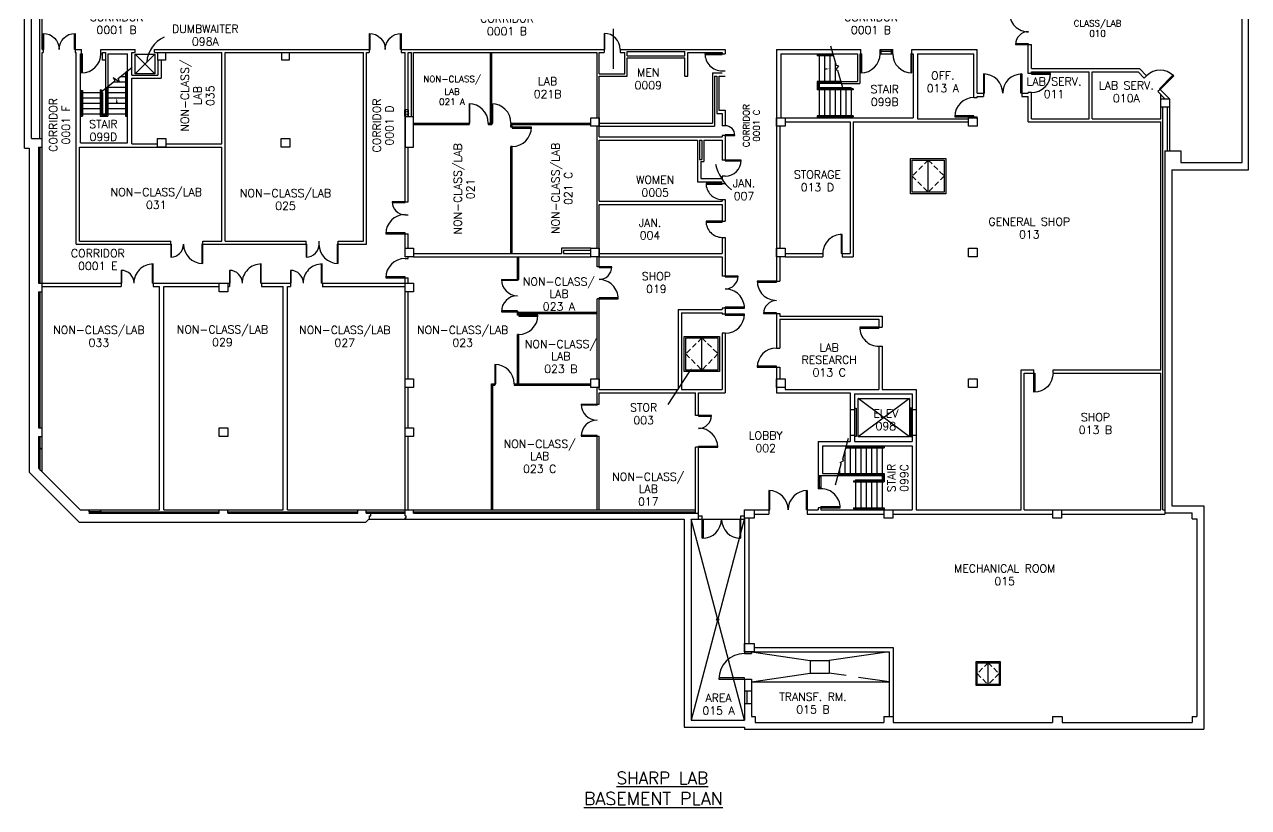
# Model space of a CAD drawing. Extents: x 485 to 2778, y -49 to 2619.
# Drawn here: x 485 to 2778, y -49 to 1418 of the extents above; entities that cross this region are included whole.
import ezdxf
from ezdxf.enums import TextEntityAlignment as Align

# ---------------------------------------------------------------- set-up
doc = ezdxf.new("R2010")
doc.units = 0
doc.header["$LTSCALE"] = 40
doc.header["$MEASUREMENT"] = 0
doc.linetypes.add('HIDDEN', pattern=[0.375, 0.25, -0.125])
doc.layers.get('0').update_dxf_attribs({"linetype": 'CONTINUOUS'})
for name, color, linetype in [('A-AREA-IDEN', 7, 'CONTINUOUS'), ('A-DOOR', 7, 'CONTINUOUS'), ('A-FLOR-ELTR', 4, 'CONTINUOUS'), ('A-FLOR-IDEN', 7, 'CONTINUOUS'), ('A-FLOR-STRS', 7, 'CONTINUOUS'), ('A-STRS-RAIL', 7, 'CONTINUOUS'), ('A-WALL', 7, 'CONTINUOUS'), ('S-COLS', 3, 'CONTINUOUS')]:
    doc.layers.add(name, color=color, linetype=linetype)
doc.styles.add('SIMPLEX', font='simplex', dxfattribs={"height": 23})

# ---------------------------------------------------------------- blocks, each defined once
blk = doc.blocks.new('AD05A', base_point=(203.035, 424.492))
for p, q in [((203.035, 424.492), (203.084, 424.492)), ((203.035, 424.492), (203.035, 423.492)), ((203.084, 423.493), (203.084, 424.492))]:
    blk.add_line(p, q)
blk.add_arc((203.035, 424.492), 1, 270, 0)
blk = doc.blocks.new('AD081', base_point=(976.415, 314.205))
for p, q in [((976.353, 314.849), (976.314, 314.205)), ((976.353, 314.849), (976.477, 313.561)), ((975.415, 314.205), (976.314, 314.205)), ((976.477, 313.561), (976.516, 314.205)), ((976.516, 314.205), (977.415, 314.205))]:
    blk.add_line(p, q)
blk = doc.blocks.new('Q')
at = {"layer": 'A-STRS-RAIL', "style": 'SIMPLEX'}
for tag, p in [('ROOM', (2, 4)), ('NUMBER', (2, -15.1))]:
    blk.add_attdef(tag, text='', height=12, dxfattribs=at).set_placement(p, align=Align.CENTER)
blk = doc.blocks.new('AD03A', base_point=(6.133, 5.024))
for p, q in [((6.133, 6.024), (6.133, 5.024)), ((6.182, 5.024), (6.182, 6.022)), ((6.133, 5.024), (6.182, 5.024))]:
    blk.add_line(p, q)
blk.add_arc((6.133, 5.024), 1, 0, 90)
blk = doc.blocks.new('AD04A', base_point=(489.664, 570.31))
for p, q in [((488.664, 571.31), (488.664, 570.31)), ((488.713, 570.31), (488.713, 571.309)), ((490.616, 570.31), (490.616, 571.309)), ((490.664, 571.31), (490.664, 570.31)), ((488.664, 570.31), (488.713, 570.31)), ((490.664, 570.31), (490.616, 570.31))]:
    blk.add_line(p, q)
for centre, start, end in [((488.664, 570.31), 0, 90), ((490.664, 570.31), 90, 180)]:
    blk.add_arc(centre, 1, start, end)
blk = doc.blocks.new('FEC', base_point=(90.3, 185))
at = {"layer": 'A-WALL'}
for p, q in [((91, 191), (84, 191)), ((84, 191), (84, 179)), ((90.3, 179), (90.3, 191)), ((91, 179), (91, 191)), ((84, 179), (91, 179))]:
    blk.add_line(p, q, dxfattribs=at)
blk.add_circle((87, 185), 3, dxfattribs=at)

msp = doc.modelspace()

# ---------------------------------------------------------------- linework, layer by layer
msp.add_arc((771.3, 1342), 57.7, 115.6218, 174.7064)
at = {"layer": 'A-AREA-IDEN'}
for p, q in [((1588, 1409.6), (1588, 1334.8)), ((1730.4, 766.7), (1690.4, 705.7))]:
    msp.add_line(p, q, dxfattribs=at)
msp.add_arc((1874.3, 1181.2), 98.1, 194.8889, 228.5358, dxfattribs=at)
msp.add_solid([(1729.2, 767.5), (1731.7, 765.9), (1735.3, 774.3)], dxfattribs=at)
at = {"layer": 'A-DOOR', "color": 7}
for p, q in [((2088.1, 1371), (2111.7, 1371)), ((2088.1, 1363), (2111.7, 1363))]:
    msp.add_line(p, q, dxfattribs=at)
at = {"layer": 'A-DOOR'}
for p, q in [((2088.1, 1363), (2088.1, 1371)), ((2090.1, 1363), (2090.1, 1371)), ((2109.7, 1367), (2090.1, 1367)), ((2109.7, 1363), (2109.7, 1371)), ((2111.7, 1363), (2111.7, 1371)), ((2145.3, 1100.7), (2145.3, 1166.6)), ((2145.3, 1166.6), (2211.3, 1166.6)), ((2148.2, 1103.6), (2148.2, 1163.7)), ((2148.2, 1163.7), (2208.3, 1163.7)), ((2178.3, 1103.6), (2178.3, 1163.7)), ((2208.3, 1163.7), (2208.3, 1103.6)), ((2211.3, 1166.6), (2211.3, 1100.7)), ((2208.3, 1103.6), (2148.2, 1103.6)), ((2211.3, 1100.7), (2145.3, 1100.7)), ((1721.2, 767.4), (1721.2, 833.4)), ((1721.2, 833.4), (1787.2, 833.4)), ((1724.1, 770.3), (1724.1, 830.5)), ((1724.1, 830.5), (1784.3, 830.5)), ((1754.2, 770.3), (1754.2, 830.5)), ((1784.3, 830.5), (1784.3, 770.3)), ((1787.2, 833.4), (1787.2, 767.4)), ((1787.2, 767.4), (1721.2, 767.4)), ((1784.3, 770.3), (1724.1, 770.3)), ((2041, 646), (2041, 699)), ((2041, 699), (2043, 699)), ((2043, 699), (2043, 646)), ((2144.8, 699), (2144.8, 646)), ((2146.8, 699), (2144.8, 699)), ((2146.8, 646), (2146.8, 699)), ((2043, 646), (2041, 646)), ((2144.8, 646), (2146.8, 646)), ((1971.9, 572.5), (1971.9, 548)), ((1971.9, 570.5), (1977.3, 570.5)), ((1974.6, 550), (1974.6, 570.5)), ((1977.3, 572.5), (1977.3, 548)), ((1977.3, 550), (1971.9, 550)), ((1977.3, 548), (1971.9, 548)), ((2268, 179), (2268, 224)), ((2268, 224), (2313, 224)), ((2270, 181), (2270, 222)), ((2270, 222), (2311, 222)), ((2290.5, 181), (2290.5, 222)), ((2311, 222), (2311, 181)), ((2313, 224), (2313, 179)), ((2313, 179), (2268, 179)), ((2311, 181), (2270, 181))]:
    msp.add_line(p, q, dxfattribs=at)
at = {"layer": 'A-DOOR', "linetype": 'HIDDEN'}
for p, q in [((2178.3, 1163.7), (2148.2, 1133.7)), ((2178.3, 1163.7), (2208.3, 1133.7)), ((2148.2, 1133.7), (2178.3, 1103.6)), ((2208.3, 1133.7), (2178.3, 1103.6)), ((1754.2, 830.5), (1724.1, 800.4)), ((1754.2, 830.5), (1784.3, 800.4)), ((1724.1, 800.4), (1754.2, 770.3)), ((1784.3, 800.4), (1754.2, 770.3)), ((2290.5, 222), (2270, 201.5)), ((2290.5, 222), (2311, 201.5)), ((2270, 201.5), (2290.5, 181)), ((2311, 201.5), (2290.5, 181))]:
    msp.add_line(p, q, dxfattribs=at)
at = {"layer": 'A-FLOR-ELTR'}
for p, q in [((692, 1362), (729, 1362)), ((692, 1362), (729, 1325)), ((692, 1325), (729, 1362)), ((692, 1325), (692, 1362)), ((729, 1362), (729, 1325)), ((729, 1325), (692, 1325)), ((2047, 645), (2047, 717)), ((2143, 645), (2047, 717)), ((2143, 717), (2047, 645)), ((2047, 717), (2143, 717)), ((2143, 717), (2143, 645)), ((2143, 645), (2047, 645))]:
    msp.add_line(p, q, dxfattribs=at)
at = {"layer": 'A-FLOR-STRS'}
for p, q in [((1973.9, 1363), (1973.9, 1243)), ((1983.9, 1363), (1983.9, 1307)), ((1993.9, 1363), (1993.9, 1307)), ((2003.9, 1347.9), (2003.9, 1307)), ((652.2, 1310), (677.9, 1310)), ((663.8, 1320), (677.9, 1320)), ((589.9, 1290), (630.9, 1290)), ((630.9, 1290), (630.9, 1250)), ((636.9, 1296.9), (636.9, 1250)), ((636.9, 1290), (677.9, 1290)), ((640.5, 1300), (677.9, 1300)), ((2015.7, 1307), (1973.9, 1307)), ((1983.9, 1299), (1983.9, 1243)), ((1993.9, 1299), (1993.9, 1243)), ((2003.9, 1299), (2003.9, 1243)), ((2013.9, 1299), (2013.9, 1243)), ((2023.9, 1299), (2023.9, 1243)), ((2033.9, 1299), (2033.9, 1243)), ((589.9, 1280), (630.9, 1280)), ((589.9, 1270), (630.9, 1270)), ((636.9, 1280), (677.9, 1280)), ((636.9, 1270), (677.9, 1270)), ((589.9, 1260), (630.9, 1260)), ((589.9, 1250), (677.9, 1250)), ((636.9, 1260), (677.9, 1260)), ((2031.9, 628.5), (2031.9, 572.5)), ((2041.9, 628.5), (2041.9, 572.5)), ((2051.9, 628.5), (2051.9, 572.5)), ((2061.9, 628.5), (2061.9, 572.5)), ((2071.9, 628.5), (2071.9, 572.5)), ((2081.9, 628.5), (2081.9, 572.5)), ((2091.9, 628.5), (2091.9, 508.5)), ((2093.9, 628.5), (2093.9, 626.6)), ((2095.9, 628.5), (2095.9, 624.6)), ((2021.9, 617.2), (2021.9, 572.5)), ((2009, 576.5), (2095.9, 576.5)), ((2009, 574.5), (2093.9, 574.5)), ((2011.9, 582.4), (2011.9, 572.5)), ((2093.9, 574.5), (2093.9, 562.5)), ((2095.9, 576.5), (2095.9, 560.5)), ((2009, 572.5), (2091.9, 572.5)), ((2038.3, 562.5), (2038.3, 560.5)), ((2041.9, 564.5), (2041.9, 508.5)), ((2051.9, 564.5), (2051.9, 508.5)), ((2061.9, 564.5), (2061.9, 508.5)), ((2071.9, 564.5), (2071.9, 508.5)), ((2081.9, 564.5), (2081.9, 508.5)), ((2038.3, 512.3), (2095.9, 512.3)), ((2038.3, 512.3), (2038.3, 510.3)), ((2038.3, 510.3), (2093.9, 510.3)), ((2093.9, 510.3), (2093.9, 508.5)), ((2095.9, 512.3), (2095.9, 508.5))]:
    msp.add_line(p, q, dxfattribs=at)
at = {"layer": 'A-FLOR-STRS', "color": 7}
for p, q in [((2033.9, 1299), (1973.9, 1299)), ((2024, 624.6), (2095.9, 624.6)), ((2024.6, 626.6), (2093.9, 626.6)), ((2038.3, 562.5), (2093.9, 562.5)), ((2038.3, 560.5), (2095.9, 560.5)), ((2041.9, 564.5), (2091.9, 564.5))]:
    msp.add_line(p, q, dxfattribs=at)
at = {"layer": 'A-FLOR-STRS'}
for points in [[(1984.8, 1335.9), (1984.8, 1332.9), (1993.8, 1334.4)], [(656.3, 1271.5), (659.3, 1271.5), (657.8, 1280.5)]]:
    msp.add_solid(points, dxfattribs=at)
at = {"layer": 'A-STRS-RAIL'}
for p, q in [((1969.9, 1363), (1969.9, 1359.1)), ((2000.7, 1359.1), (1969.9, 1359.1)), ((1971.9, 1363), (1971.9, 1361.1)), ((2000.1, 1361.1), (1971.9, 1361.1)), ((676, 1330.4), (676, 1248)), ((674, 1328.7), (674, 1246)), ((2014.5, 1311), (1969.9, 1311)), ((1969.9, 1311), (1969.9, 1295)), ((2015.1, 1309), (1971.9, 1309)), ((1971.9, 1309), (1971.9, 1297)), ((2013.9, 1313.1), (2013.9, 1307)), ((589.9, 1294), (593.7, 1294)), ((589.9, 1292), (591.7, 1292)), ((591.7, 1292), (591.7, 1248)), ((593.7, 1294), (593.7, 1246)), ((626.9, 1295), (626.9, 1246)), ((626.9, 1295), (628.9, 1295)), ((628.9, 1295), (628.9, 1248)), ((638.9, 1298.6), (638.9, 1248)), ((640.9, 1300.3), (640.9, 1246)), ((2037.5, 1295), (1969.9, 1295)), ((2037.5, 1297), (1971.9, 1297)), ((2037.5, 1297), (2037.5, 1295)), ((589.9, 1248), (591.7, 1248)), ((589.9, 1246), (593.7, 1246)), ((626.9, 1246), (640.9, 1246)), ((628.9, 1248), (638.9, 1248)), ((674, 1246), (677.9, 1246)), ((676, 1248), (677.9, 1248)), ((2037.5, 1246.8), (1969.9, 1246.8)), ((1969.9, 1246.8), (1969.9, 1243)), ((2037.5, 1244.8), (1971.9, 1244.8)), ((1971.9, 1244.8), (1971.9, 1243)), ((2037.5, 1246.8), (2037.5, 1244.8))]:
    msp.add_line(p, q, dxfattribs=at)
at = {"layer": 'A-WALL'}
for p, q in [((2778.4, 1145.2), (2778.4, 1570.7)), ((2766.4, 1159.2), (2766.4, 1556.7)), ((484.9, 1186), (484.9, 1530)), ((497.9, 1204), (497.9, 1512)), ((513.9, 1204), (513.9, 1512)), ((517.9, 1371), (517.9, 1466.5)), ((2365.6, 1326.1), (2365.6, 1380.1)), ((2365.6, 1380.1), (2371.6, 1380.1)), ((2371.6, 1335), (2371.6, 1380.1)), ((517.9, 1371), (519.9, 1371)), ((517.9, 1371), (519.9, 1371)), ((517.9, 579.9), (517.9, 1365)), ((517.9, 1365), (519.9, 1365)), ((517.9, 1365), (519.9, 1365)), ((519.9, 1371), (519.9, 1365)), ((579.9, 1371), (592, 1371)), ((579.9, 1371), (579.9, 1365)), ((579.9, 1365), (581.9, 1365)), ((581.9, 1006), (581.9, 1365)), ((589.9, 1196), (589.9, 1363)), ((589.9, 1363), (592, 1363)), ((592, 1363), (592, 1371)), ((628, 1371), (692.4, 1371)), ((628, 1363), (628, 1371)), ((628, 1363), (630.9, 1363)), ((640.9, 1363), (677.9, 1363)), ((640.9, 1363), (640.9, 1300.3)), ((677.9, 1196), (677.9, 1363)), ((685.9, 1365), (692.4, 1365)), ((685.9, 1323), (685.9, 1365)), ((692.4, 1365), (692.4, 1371)), ((728.4, 1371), (1130.9, 1371)), ((728.4, 1365), (728.4, 1371)), ((728.4, 1365), (854.9, 1365)), ((854.9, 1194), (854.9, 1365)), ((860.9, 1365), (1119.9, 1365)), ((860.9, 1012), (860.9, 1365)), ((1119.9, 1012), (1119.9, 1365)), ((1125.9, 1006), (1125.9, 1365)), ((1125.9, 1365), (1130.9, 1365)), ((1128.9, 1371), (1130.9, 1371)), ((1128.9, 1371), (1130.9, 1371)), ((1128.9, 1365), (1130.9, 1365)), ((1128.9, 1365), (1130.9, 1365)), ((1130.9, 1371), (1130.9, 1365)), ((1190.9, 1371), (1571, 1371)), ((1190.9, 1371), (1190.9, 1365)), ((1190.9, 1365), (1197.9, 1365)), ((1197.9, 1085.3), (1197.9, 1365)), ((1203.9, 1244.5), (1203.9, 1365)), ((1203.9, 1365), (1209.9, 1365)), ((1209.9, 1244.5), (1209.9, 1365)), ((1213.9, 1365), (1557.9, 1365)), ((1213.9, 1244.5), (1213.9, 1365)), ((1357.9, 1233.1), (1357.9, 1365)), ((1360.4, 1233.1), (1360.4, 1365)), ((1557.9, 1243), (1557.9, 1365)), ((1561.9, 1365), (1571, 1365)), ((1561.9, 1325), (1561.9, 1365)), ((1571, 1371), (1571, 1365)), ((1601, 1371), (1797.9, 1371)), ((1601, 1371), (1601, 1365)), ((1601, 1365), (1609.9, 1365)), ((1609.9, 1325), (1609.9, 1365)), ((1613.9, 1367), (1721.9, 1367)), ((1613.9, 1359), (1613.9, 1367)), ((1613.9, 1359), (1721.9, 1359)), ((1613.9, 1355), (1721.9, 1355)), ((1613.9, 1321), (1613.9, 1355)), ((1721.9, 1359), (1721.9, 1367)), ((1721.9, 1321), (1721.9, 1355)), ((1727.9, 1365), (1791.9, 1365)), ((1727.9, 1321), (1727.9, 1365)), ((1791.9, 1365), (1791.9, 1363)), ((1791.9, 1363), (1797.9, 1363)), ((1797.9, 1371), (1797.9, 1363)), ((1893.9, 1371), (2052.1, 1371)), ((1893.9, 1371), (1893.9, 936.8)), ((1901.9, 1363), (2045.9, 1363)), ((1901.9, 1363), (1901.9, 1243)), ((2045.9, 1363), (2045.9, 1311)), ((2049.9, 1363), (2049.9, 1307)), ((2049.9, 1363), (2052.1, 1363)), ((2052.1, 1363), (2052.1, 1371)), ((2147.7, 1371), (2269.9, 1371)), ((2147.7, 1363), (2147.7, 1371)), ((2147.7, 1363), (2149.9, 1363)), ((2149.9, 1363), (2149.9, 1243)), ((2157.9, 1363), (2263.9, 1363)), ((2157.9, 1363), (2157.9, 1241)), ((2263.9, 1280.9), (2263.9, 1363)), ((2269.9, 1289), (2269.9, 1371)), ((636.9, 1351), (636.9, 1296.5)), ((734.9, 1351), (734.9, 1323)), ((740.9, 1351), (740.9, 1317)), ((1791.9, 1331), (1797.9, 1331)), ((2371.6, 1335), (2573.9, 1335)), ((2587.3, 1321.6), (2573.9, 1335)), ((685.9, 1323), (734.9, 1323)), ((685.9, 1194), (685.9, 1317)), ((685.9, 1317), (740.9, 1317)), ((1561.9, 1325), (1609.9, 1325)), ((1561.9, 1207), (1561.9, 1321)), ((1561.9, 1321), (1613.9, 1321)), ((1721.9, 1321), (1727.9, 1321)), ((1773.9, 1327), (1773.9, 1233)), ((1773.9, 1327), (1791.9, 1327)), ((1777.9, 1321), (1777.9, 1227)), ((1777.9, 1321), (1781.9, 1321)), ((1781.9, 1321), (1781.9, 1251)), ((1785.9, 1321), (1785.9, 1257)), ((1785.9, 1321), (1797.9, 1321)), ((2014.5, 1311), (2045.9, 1311)), ((2371.6, 1326.1), (2365.6, 1326.1)), ((2371.6, 1329), (2479.6, 1329)), ((2371.6, 1326.1), (2371.6, 1329)), ((2479.6, 1241), (2479.6, 1329)), ((2485.6, 1241), (2485.6, 1329)), ((2485.6, 1329), (2571.4, 1329)), ((2583, 1317.3), (2571.4, 1329)), ((2587.3, 1321.6), (2583, 1317.3)), ((2015.7, 1307), (2049.9, 1307)), ((2269.9, 1289), (2281.8, 1289)), ((2281.8, 1289), (2281.8, 1283)), ((2353.8, 1289), (2365.6, 1289)), ((2353.8, 1289), (2353.8, 1283)), ((2365.6, 1289), (2365.6, 1290.1)), ((2371.6, 1290.1), (2365.6, 1290.1)), ((2371.6, 1241), (2371.6, 1290.1)), ((2612.7, 1296.1), (2608.5, 1291.9)), ((2621.7, 1278.7), (2608.5, 1291.9)), ((2630.1, 1278.7), (2612.7, 1296.1)), ((2614.1, 1278.7), (2614.1, 1286.2)), ((2263.9, 1280.9), (2269.9, 1280.9)), ((2269.9, 1283), (2281.8, 1283)), ((2269.9, 1280.9), (2269.9, 1283)), ((2353.8, 1283), (2365.6, 1283)), ((2365.6, 1235), (2365.6, 1283)), ((2614.1, 1241), (2614.1, 1278.7)), ((2618.1, 508.5), (2618.1, 1262.7)), ((2626.1, 1263.2), (2626.1, 1181.2)), ((2630.1, 1263.2), (2630.1, 1181.2)), ((1781.9, 1251), (1791.9, 1251)), ((1785.9, 1257), (1797.9, 1257)), ((1791.9, 1251), (1791.9, 1228)), ((1797.9, 1257), (1797.9, 1228)), ((1893.9, 1243), (2149.9, 1243)), ((2157.9, 1241), (2253.9, 1241)), ((2263.9, 1243), (2263.9, 1244.9)), ((2263.9, 1244.9), (2269.9, 1244.9)), ((2269.9, 1241), (2269.9, 1244.9)), ((2371.6, 1241), (2479.6, 1241)), ((2485.6, 1241), (2614.1, 1241)), ((1213.9, 1233.1), (1317.9, 1233.1)), ((1213.9, 1230.6), (1317.9, 1230.6)), ((1317.9, 1233.1), (1317.9, 1230.6)), ((1353.9, 1233.1), (1360.4, 1233.1)), ((1353.9, 1233.1), (1353.9, 1230.6)), ((1353.9, 1230.6), (1360.4, 1230.6)), ((1360.4, 1233.1), (1360.4, 1230.6)), ((1396.4, 1233.1), (1545.9, 1233.1)), ((1396.4, 1233.1), (1396.4, 1230.6)), ((1396.4, 1230.6), (1545.9, 1230.6)), ((1396.4, 1225.3), (1396.4, 1230.6)), ((1398.9, 1225.3), (1396.4, 1225.3)), ((1398.9, 1225.3), (1398.9, 1230.6)), ((1557.9, 998.5), (1557.9, 1227)), ((1561.9, 1233), (1773.9, 1233)), ((1561.9, 1227), (1777.9, 1227)), ((1797.9, 1228), (1791.9, 1228)), ((1899.9, 1227), (1899.9, 998.5)), ((1909.9, 1235), (2031.9, 1235)), ((2031.9, 1235), (2031.9, 988.5)), ((2037.9, 1235), (2037.9, 982.5)), ((2037.9, 1235), (2253.9, 1235)), ((2365.6, 1235), (2614.1, 1235)), ((2614.1, 770.5), (2614.1, 1235)), ((497.9, 1204), (517.9, 1204)), ((589.9, 1196), (677.9, 1196)), ((685.9, 1194), (733.9, 1194)), ((749.9, 1194), (854.9, 1194)), ((1561.9, 1207), (1791.9, 1207)), ((1561.9, 1201), (1745.9, 1201)), ((1561.9, 1086.5), (1561.9, 1201)), ((1745.9, 1201), (1745.9, 1123)), ((1749.9, 1201), (1749.9, 1165)), ((1749.9, 1201), (1753.9, 1201)), ((1753.9, 1201), (1753.9, 1165)), ((1757.9, 1201), (1791.9, 1201)), ((1757.9, 1201), (1757.9, 1161)), ((1791.9, 1210), (1791.9, 1207)), ((1797.9, 1210), (1791.9, 1210)), ((1791.9, 1201), (1791.9, 1163.6)), ((1797.9, 1210), (1797.9, 1163.6)), ((484.9, 1186), (493.4, 1186)), ((493.4, 1186), (493.4, 579)), ((511.4, 1188), (511.4, 933)), ((511.4, 1188), (517.9, 1188)), ((513.9, 1188), (513.9, 933)), ((587.9, 1188), (854.9, 1188)), ((587.9, 1012), (587.9, 1188)), ((854.9, 1012), (854.9, 1188)), ((1203.9, 1085.3), (1203.9, 1188)), ((1396.4, 988.5), (1396.4, 1189.3)), ((1398.9, 1189.3), (1396.4, 1189.3)), ((1398.9, 988.5), (1398.9, 1189.3)), ((2621.4, 1181.2), (2651.4, 1181.2)), ((2621.4, 1181.2), (2621.4, 500.5)), ((2651.4, 1181.2), (2651.4, 1159.2)), ((1749.9, 1165), (1753.9, 1165)), ((1751.9, 1161), (1751.9, 1129)), ((1751.9, 1161), (1757.9, 1161)), ((1797.9, 1163.6), (1791.9, 1163.6)), ((2651.4, 1159.2), (2766.4, 1159.2)), ((1751.9, 1129), (1791.9, 1129)), ((1791.9, 1133.6), (1791.9, 1129)), ((1797.9, 1133.6), (1791.9, 1133.6)), ((2634.4, 1145.2), (2778.4, 1145.2)), ((2634.4, 1145.2), (2634.4, 515.7)), ((1745.9, 1123), (1791.9, 1123)), ((1791.9, 1119.9), (1797.9, 1119.9)), ((1197.9, 1085.3), (1203.9, 1085.3)), ((1561.9, 1086.5), (1791.9, 1086.5)), ((1561.9, 1080.5), (1791.9, 1080.5)), ((1561.9, 963.8), (1561.9, 1080.5)), ((1791.9, 1089.9), (1791.9, 1086.5)), ((1791.9, 1089.9), (1797.9, 1089.9)), ((1791.9, 1080.5), (1791.9, 1048.9)), ((1797.9, 1089.9), (1797.9, 1048.9)), ((1197.9, 1061.3), (1203.9, 1061.3)), ((1791.9, 1051.9), (1791.9, 1048.9)), ((1791.9, 1048.9), (1797.9, 1048.9)), ((587.9, 1012), (758.9, 1012)), ((756.9, 1012), (758.9, 1012)), ((758.9, 1006), (758.9, 1012)), ((818.9, 1012), (854.9, 1012)), ((818.9, 1006), (818.9, 1012)), ((860.9, 1012), (1012.9, 1012)), ((1010.8, 1012), (1012.8, 1012)), ((1012.9, 1006), (1012.9, 1012)), ((1036.9, 1006), (1036.9, 1012)), ((1072.7, 1012), (1119.9, 1012)), ((1072.7, 1006), (1072.7, 1012)), ((1197.9, 998.5), (1197.9, 1025.4)), ((1197.9, 1025.4), (1203.9, 1025.4)), ((1203.9, 998.5), (1203.9, 1025.4)), ((1791.9, 1018.9), (1791.9, 1015.4)), ((1791.9, 1018.9), (1791.9, 988.5)), ((1791.9, 1018.9), (1797.9, 1018.9)), ((1797.9, 1018.9), (1797.9, 946.2)), ((581.9, 1006), (758.9, 1006)), ((756.9, 1006), (758.9, 1006)), ((818.9, 1006), (1012.9, 1006)), ((1010.8, 1006), (1012.8, 1006)), ((1072.7, 1006), (1125.9, 1006)), ((1213.9, 988.5), (1491, 988.5)), ((1545.9, 998.5), (1491, 998.5)), ((1491, 998.5), (1491, 988.5)), ((1545.9, 994.5), (1495, 994.5)), ((1495, 994.5), (1495, 988.5)), ((1495, 988.5), (1545.9, 988.5)), ((1561.9, 988.5), (1791.9, 988.5)), ((1909.9, 988.5), (1980.8, 988.5)), ((1980.8, 988.5), (1980.8, 982.5)), ((2016.8, 988.5), (2031.9, 988.5)), ((2016.8, 988.5), (2016.8, 982.5)), ((1197.9, 979.1), (1203.9, 979.1)), ((1203.9, 979.1), (1203.9, 982.5)), ((1213.9, 982.5), (1545.9, 982.5)), ((1408.4, 939.6), (1408.4, 982.5)), ((1410.9, 939.6), (1410.9, 982.5)), ((1557.9, 963.8), (1557.9, 982.5)), ((1561.9, 963.8), (1557.9, 963.8)), ((1561.9, 982.5), (1791.9, 982.5)), ((1791.9, 982.5), (1791.9, 946.2)), ((1899.9, 982.5), (1899.9, 936.8)), ((1909.9, 982.5), (1980.8, 982.5)), ((2016.8, 982.5), (2037.9, 982.5)), ((1197.9, 497.3), (1197.9, 943.1)), ((1197.9, 943.1), (1203.9, 943.1)), ((1203.9, 933), (1203.9, 943.1)), ((1797.9, 946.2), (1791.9, 946.2)), ((1797.9, 946.1), (1791.9, 946.1)), ((511.4, 933), (666.1, 933)), ((517.9, 927), (666.1, 927)), ((664.1, 933), (666.1, 933)), ((664.1, 933), (666.1, 933)), ((664.1, 927), (666.1, 927)), ((664.1, 927), (666.1, 927)), ((666.1, 933), (666.1, 927)), ((726.1, 933), (868.8, 933)), ((726.1, 933), (726.1, 927)), ((726.1, 927), (737.9, 927)), ((737.9, 508.5), (737.9, 927)), ((745.9, 927), (849.9, 927)), ((745.9, 508.5), (745.9, 927)), ((865.9, 927), (868.8, 927)), ((866.9, 933), (868.8, 933)), ((866.9, 933), (868.8, 933)), ((866.9, 927), (868.8, 927)), ((866.9, 927), (868.8, 927)), ((868.8, 933), (868.8, 927)), ((928.8, 933), (983.4, 933)), ((928.8, 933), (928.8, 927)), ((928.8, 927), (969.9, 927)), ((969.9, 508.5), (969.9, 927)), ((977.9, 508.5), (977.9, 927)), ((977.9, 927), (983.4, 927)), ((983.1, 933), (983.1, 927)), ((983.4, 933), (983.4, 927)), ((1042.8, 933), (1197.9, 933)), ((1042.8, 927), (1197.9, 927)), ((1043.1, 933), (1043.1, 927)), ((1408.4, 939.6), (1410.9, 939.6)), ((1893.9, 936.8), (1899.9, 936.8)), ((511.4, 917), (511.4, 662)), ((511.4, 917), (517.9, 917)), ((513.9, 917), (513.9, 662)), ((1203.9, 753.5), (1203.9, 917)), ((1557.9, 753.5), (1557.9, 903.8)), ((1561.9, 903.8), (1557.9, 903.8)), ((1561.9, 733.5), (1561.9, 903.8)), ((1893.9, 900.8), (1893.9, 900.4)), ((1899.9, 900.8), (1899.9, 900.4)), ((1408.4, 879.6), (1410.9, 879.6)), ((1408.4, 873), (1408.4, 879.6)), ((1410.9, 873), (1408.4, 873)), ((1410.9, 873), (1410.9, 879.6)), ((1410.9, 878.5), (1557.9, 878.5)), ((1410.9, 876), (1557.9, 876)), ((1709.9, 883.5), (1709.9, 733.5)), ((1709.9, 883.5), (1791.9, 883.5)), ((1715.9, 877.5), (1715.9, 733.5)), ((1715.9, 877.5), (1791.9, 877.5)), ((1791.9, 886.2), (1791.9, 883.5)), ((1797.9, 886.2), (1791.9, 886.2)), ((1791.9, 877.5), (1791.9, 875.1)), ((1797.9, 875.1), (1791.9, 875.1)), ((1797.9, 886.2), (1797.9, 875.1)), ((1893.9, 876.4), (1893.9, 875)), ((1893.9, 876.4), (1899.9, 876.4)), ((1893.9, 875), (1893.9, 811.5)), ((1899.9, 876.4), (1899.9, 871.5)), ((1899.9, 871.5), (2091.9, 871.5)), ((1899.9, 865.5), (2085.9, 865.5)), ((1899.9, 865.5), (1899.9, 811.5)), ((2085.9, 865.5), (2085.9, 850.7)), ((2085.9, 850.7), (2091.9, 850.7)), ((2091.9, 871.5), (2091.9, 850.7)), ((1408.4, 744.6), (1408.4, 837)), ((1410.9, 837), (1408.4, 837)), ((1410.9, 744.6), (1410.9, 837)), ((1791.9, 839.1), (1791.9, 733.5)), ((1797.9, 839.1), (1791.9, 839.1)), ((1797.9, 839.1), (1797.9, 727.5)), ((1893.9, 811.5), (1899.9, 811.5)), ((2085.9, 814.7), (2085.9, 733.5)), ((2085.9, 814.7), (2091.9, 814.7)), ((2091.9, 814.7), (2091.9, 733.5)), ((1893.9, 775.5), (1899.9, 775.5)), ((1893.9, 775.5), (1893.9, 727.5)), ((1899.9, 775.5), (1899.9, 753.5)), ((2352.1, 508.5), (2352.1, 770.5)), ((2352.1, 770.5), (2376.1, 770.5)), ((2358.1, 508.5), (2358.1, 764.5)), ((2358.1, 764.5), (2376.1, 764.5)), ((2376.1, 764.5), (2376.1, 770.5)), ((2412.1, 770.5), (2614.1, 770.5)), ((2412.1, 764.5), (2412.1, 770.5)), ((2412.1, 764.5), (2614.1, 764.5)), ((2614.1, 508.5), (2614.1, 764.5)), ((1203.9, 662), (1203.9, 737.5)), ((1359.9, 508.5), (1359.9, 744.6)), ((1359.9, 744.6), (1366.4, 744.6)), ((1359.9, 742.1), (1366.4, 742.1)), ((1362.4, 508.5), (1362.4, 744.6)), ((1366.4, 744.6), (1366.4, 742.1)), ((1402.4, 744.6), (1545.8, 744.6)), ((1402.4, 744.6), (1402.4, 742.1)), ((1402.4, 742.1), (1545.8, 742.1)), ((1557.9, 706.2), (1557.9, 737.5)), ((1909.9, 737.5), (1909.9, 733.5)), ((1561.9, 733.5), (1709.9, 733.5)), ((1561.9, 727.5), (1741.9, 727.5)), ((1561.9, 706.2), (1561.9, 727.5)), ((1715.9, 733.5), (1791.9, 733.5)), ((1741.9, 685), (1741.9, 727.5)), ((1747.9, 727.5), (1797.9, 727.5)), ((1747.9, 685), (1747.9, 727.5)), ((1893.9, 727.5), (2031.9, 727.5)), ((1909.9, 733.5), (2085.9, 733.5)), ((2031.9, 727.5), (2031.9, 636.5)), ((2039.9, 725.5), (2039.9, 636.5)), ((2039.9, 725.5), (2147.9, 725.5)), ((2091.9, 733.5), (2155.9, 733.5)), ((2147.9, 725.5), (2147.9, 636.5)), ((2155.9, 733.5), (2155.9, 508.5)), ((1557.9, 706.2), (1561.9, 706.2)), ((2031.9, 696.5), (2039.9, 696.5)), ((2147.9, 696.5), (2155.9, 696.5)), ((1747.9, 685), (1741.9, 685)), ((511.4, 662), (517.9, 662)), ((511.4, 646), (511.4, 586.4)), ((511.4, 646), (517.9, 646)), ((513.9, 646), (513.9, 583.9)), ((1203.9, 508.5), (1203.9, 646)), ((1557.9, 508.5), (1557.9, 646.2)), ((1557.9, 646.2), (1561.9, 646.2)), ((1561.9, 508.5), (1561.9, 646.2)), ((2031.9, 648.5), (2039.9, 648.5)), ((2147.9, 648.5), (2155.9, 648.5)), ((1741.9, 502), (1741.9, 625.5)), ((1747.9, 625.5), (1741.9, 625.5)), ((1747.9, 491), (1747.9, 625.5)), ((1971.9, 636.5), (2031.9, 636.5)), ((1971.9, 636.5), (1971.9, 572.5)), ((1979.9, 628.5), (2147.9, 628.5)), ((1979.9, 628.5), (1979.9, 576.5)), ((2039.9, 636.5), (2147.9, 636.5)), ((2147.9, 628.5), (2147.9, 508.5)), ((587.4, 485), (493.4, 579)), ((589.3, 508.5), (511.4, 586.4)), ((1979.9, 576.5), (2010.2, 576.5)), ((1971.9, 572.5), (2009, 572.5)), ((589.3, 508.5), (737.9, 508.5)), ((605.9, 508.5), (605.9, 501)), ((745.9, 508.5), (969.9, 508.5)), ((977.9, 508.5), (1197.9, 508.5)), ((1197.9, 508.5), (1741.9, 508.5)), ((1213.9, 502), (1213.9, 508.5)), ((1833.9, 508.5), (1879.7, 508.5)), ((1879.7, 508.5), (1879.7, 500.5)), ((1951.7, 508.5), (1971.9, 508.5)), ((1951.7, 508.5), (1951.7, 500.5)), ((1971.9, 512), (1971.9, 508.5)), ((1977.3, 512), (1971.9, 512)), ((1977.3, 512), (1977.3, 508.5)), ((1977.3, 508.5), (2147.9, 508.5)), ((2155.9, 508.5), (2352.1, 508.5)), ((2358.1, 508.5), (2614.1, 508.5)), ((2618.1, 508.5), (2621.4, 508.5)), ((2634.4, 515.7), (2694.4, 515.7)), ((2694.4, 515.7), (2694.4, 97.2)), ((587.4, 485), (1124.3, 485)), ((605.9, 504.5), (849.9, 504.5)), ((605.9, 502), (849.9, 502)), ((865.9, 504.5), (1109.4, 504.5)), ((865.9, 502), (1109.4, 502)), ((1124.3, 485), (1130.3, 491)), ((1125.4, 504.5), (1197.9, 504.5)), ((1125.4, 502), (1197.9, 502)), ((1130.3, 491), (1720.9, 491)), ((1131.1, 491), (1131.1, 497.3)), ((1131.1, 497.3), (1133.9, 497.3)), ((1133.9, 497.3), (1133.9, 502)), ((1197.9, 497.3), (1200.2, 497.3)), ((1197.9, 491), (1197.9, 493.2)), ((1197.9, 493.2), (1200.2, 493.2)), ((1200.2, 493.2), (1200.2, 497.3)), ((1213.9, 504.5), (1741.9, 504.5)), ((1213.9, 502), (1747.9, 502)), ((1720.9, 491), (1720.9, 101.2)), ((1833.9, 492.5), (1733.9, 114.2)), ((1733.9, 491), (1733.9, 114.2)), ((1833.9, 114.2), (1733.9, 491)), ((1733.9, 491), (1826.9, 491)), ((1747.9, 497), (1754.9, 497)), ((1754.9, 491), (1754.9, 497)), ((1826.9, 497), (1833.9, 497)), ((1826.9, 491), (1826.9, 497)), ((1826.9, 491), (1833.9, 491)), ((1833.9, 492.5), (1833.9, 239)), ((1841.9, 492.5), (1841.9, 258.2)), ((1851.9, 500.5), (1879.7, 500.5)), ((1951.7, 500.5), (2095.9, 500.5)), ((2111.9, 500.5), (2411.9, 500.5)), ((2427.9, 500.5), (2621.4, 500.5)), ((2621.4, 502.7), (2673, 502.7)), ((2673, 491.7), (2673, 502.7)), ((2673, 491.7), (2681.4, 491.7)), ((2681.4, 491.7), (2681.4, 121.2)), ((1833.9, 242.2), (2104.8, 242.2)), ((1833.9, 239), (1846.9, 239)), ((1846.9, 242.2), (1956.8, 226.2)), ((1846.9, 242.2), (1846.9, 239)), ((1851.9, 250.2), (2112.8, 250.2)), ((2104.8, 242.2), (1992.8, 226.2)), ((2104.8, 242.2), (2104.8, 121.2)), ((2112.8, 250.2), (2112.8, 110.2)), ((1956.8, 226.2), (1992.8, 226.2)), ((1956.8, 226.2), (1956.8, 202.2)), ((1992.8, 226.2), (1992.8, 202.2)), ((1833.9, 191), (1833.9, 114.2)), ((1833.9, 191), (1846.9, 191)), ((1846.9, 186.2), (1956.8, 202.2)), ((1846.9, 191), (1846.9, 121.2)), ((1846.9, 186.2), (2104.8, 186.2)), ((1956.8, 202.2), (1992.8, 202.2)), ((2024.4, 197.7), (1992.8, 202.2)), ((2104.8, 186.2), (2047.6, 194.4)), ((1833.9, 169.2), (1846.9, 169.2)), ((1838.7, 145.2), (1838.7, 169.2)), ((1833.9, 145.2), (1846.9, 145.2)), ((1846.9, 121.2), (1853.9, 121.2)), ((1853.9, 121.2), (1853.9, 110.2)), ((2095, 121.2), (2095, 110.2)), ((2095, 121.2), (2112.8, 121.2)), ((2411, 121.2), (2428.8, 121.2)), ((2411, 121.2), (2411, 110.2)), ((2429, 121.2), (2429, 110.2)), ((2673, 121.2), (2681.4, 121.2)), ((2673, 121.2), (2673, 110.2)), ((1720.9, 101.2), (1833.9, 101.2)), ((1733.9, 114.2), (1833.9, 114.2)), ((1833.9, 101.2), (1833.9, 97.2)), ((1833.9, 97.2), (2694.4, 97.2)), ((1853.9, 110.2), (2095, 110.2)), ((2112.8, 110.2), (2411, 110.2)), ((2429, 110.2), (2673, 110.2))]:
    msp.add_line(p, q, dxfattribs=at)
at = {"layer": 'A-WALL', "linetype": 'Continuous'}
for p, q in [((849.9, 502), (849.9, 508.5)), ((865.9, 502), (865.9, 508.5)), ((1109.4, 502), (1109.4, 508.5)), ((1125.4, 502), (1125.4, 508.5))]:
    msp.add_line(p, q, dxfattribs=at)
at = {"layer": 'A-WALL'}
for points in [[(513.9, 625.3), (513.9, 583.9), (517.9, 579.9), (517.9, 620.5)], [(605.9, 504.5), (605.9, 508.5), (625.5, 508.5), (629.4, 504.5)]]:
    msp.add_lwpolyline(points, close=True, dxfattribs=at)
msp.add_circle((1783.8, 303), 2, dxfattribs=at)
at = {"layer": 'S-COLS'}
for points in [[(630.9, 1351), (630.9, 1365), (636.9, 1365), (636.9, 1351)], [(734.9, 1351), (734.9, 1365), (748.9, 1365), (748.9, 1351)], [(966.9, 1351), (966.9, 1365), (980.9, 1365), (980.9, 1351)], [(1213.9, 1188), (1213.9, 1244.5), (1197.9, 1244.5), (1197.9, 1188)]]:
    msp.add_lwpolyline(points, close=True, dxfattribs=at)
for points in [[(2614.1, 1262.7), (2614.1, 1278.7), (2630.1, 1278.7), (2630.1, 1262.7), (2614.1, 1262.7)], [(1545.9, 1227), (1545.9, 1243), (1561.9, 1243), (1561.9, 1227), (1545.9, 1227)], [(1893.9, 1227), (1893.9, 1243), (1909.9, 1243), (1909.9, 1227), (1893.9, 1227)], [(2253.9, 1227), (2253.9, 1243), (2269.9, 1243), (2269.9, 1227), (2253.9, 1227)], [(733.9, 1188), (733.9, 1204), (749.9, 1204), (749.9, 1188), (733.9, 1188)], [(965.9, 1188), (965.9, 1204), (981.9, 1204), (981.9, 1188), (965.9, 1188)], [(1197.9, 982.5), (1197.9, 998.5), (1213.9, 998.5), (1213.9, 982.5), (1197.9, 982.5)], [(1545.9, 982.5), (1545.9, 998.5), (1561.9, 998.5), (1561.9, 982.5), (1545.9, 982.5)], [(1893.9, 982.5), (1893.9, 998.5), (1909.9, 998.5), (1909.9, 982.5), (1893.9, 982.5)], [(2253.9, 982.5), (2253.9, 998.5), (2269.9, 998.5), (2269.9, 982.5), (2253.9, 982.5)], [(849.9, 917), (849.9, 933), (865.9, 933), (865.9, 917), (849.9, 917)], [(1197.9, 917), (1197.9, 933), (1213.9, 933), (1213.9, 917), (1197.9, 917)], [(1197.9, 737.5), (1197.9, 753.5), (1213.9, 753.5), (1213.9, 737.5), (1197.9, 737.5)], [(1545.9, 737.5), (1545.9, 753.5), (1561.9, 753.5), (1561.9, 737.5), (1545.9, 737.5)], [(1893.9, 737.5), (1893.9, 753.5), (1909.9, 753.5), (1909.9, 737.5), (1893.9, 737.5)], [(2253.9, 737.5), (2253.9, 753.5), (2269.9, 753.5), (2269.9, 737.5), (2253.9, 737.5)], [(849.9, 646), (849.9, 662), (865.9, 662), (865.9, 646), (849.9, 646)], [(1197.9, 646), (1197.9, 662), (1213.9, 662), (1213.9, 646), (1197.9, 646)], [(1833.9, 492.5), (1833.9, 508.5), (1851.9, 508.5), (1851.9, 492.5), (1833.9, 492.5)], [(2095.9, 492.5), (2095.9, 508.5), (2111.9, 508.5), (2111.9, 492.5), (2095.9, 492.5)], [(2411.9, 492.5), (2411.9, 508.5), (2427.9, 508.5), (2427.9, 492.5), (2411.9, 492.5)], [(1833.9, 242.2), (1833.9, 258.2), (1851.9, 258.2), (1851.9, 242.2), (1833.9, 242.2)]]:
    msp.add_lwpolyline(points, dxfattribs=at)

# ---------------------------------------------------------------- block references
at = {"layer": 'A-AREA-IDEN', "xscale": 1.25, "yscale": 1.25, "zscale": 1.25}
for p, values in [((654.9, 1418.8), {'ROOM': 'CORRIDOR', 'NUMBER': '0001 B'}), ((1386.4, 1416.5), {'ROOM': 'CORRIDOR', 'NUMBER': '0001 B'}), ((2068.4, 1418.7), {'ROOM': 'CORRIDOR', 'NUMBER': '0001 B'}), ((821.2, 1397.1), {'ROOM': 'DUMBWAITER', 'NUMBER': '098A'}), ((1651.2, 1315.2), {'ROOM': 'MEN', 'NUMBER': '0009'}), ((1462.5, 1298.7), {'ROOM': 'LAB', 'NUMBER': '021B'}), ((2203, 1309.5), {'ROOM': 'OFF.', 'NUMBER': '013 A'}), ((2411.4, 1298.6), {'ROOM': 'LAB SERV.', 'NUMBER': '011'}), ((2546.9, 1290.9), {'ROOM': 'LAB SERV.', 'NUMBER': '010A'}), ((2094.3, 1283.9), {'ROOM': 'STAIR', 'NUMBER': '099B'}), ((630.3, 1218.5), {'ROOM': 'STAIR', 'NUMBER': '099D'}), ((1664.2, 1114.2), {'ROOM': 'WOMEN', 'NUMBER': '0005'}), ((1830.6, 1107.6), {'ROOM': 'JAN.', 'NUMBER': '007'}), ((1968.1, 1124), {'ROOM': 'STORAGE', 'NUMBER': '013 D'}), ((729.3, 1091.1), {'ROOM': 'NON-CLASS/LAB', 'NUMBER': '031'}), ((971.5, 1089.2), {'ROOM': 'NON-CLASS/LAB', 'NUMBER': '025'}), ((2365.1, 1035.7), {'ROOM': 'GENERAL SHOP', 'NUMBER': '013'}), ((1654.4, 1033.8), {'ROOM': 'JAN.', 'NUMBER': '004'}), ((619.8, 976.6), {'ROOM': 'CORRIDOR', 'NUMBER': '0001 E'}), ((1666.4, 933.5), {'ROOM': 'SHOP', 'NUMBER': '019'}), ((1483.8, 900.6), {'ROOM': 'LAB', 'NUMBER': '023 A'}), ((621.8, 832.8), {'ROOM': 'NON-CLASS/LAB', 'NUMBER': '033'}), ((853.3, 833.8), {'ROOM': 'NON-CLASS/LAB', 'NUMBER': '029'}), ((1082.5, 832.8), {'ROOM': 'NON-CLASS/LAB', 'NUMBER': '027'}), ((1303.5, 832.8), {'ROOM': 'NON-CLASS/LAB', 'NUMBER': '023'}), ((1487.4, 783.7), {'ROOM': 'LAB', 'NUMBER': '023 B'}), ((1990.2, 777), {'ROOM': 'RESEARCH', 'NUMBER': '013 C'}), ((1642.5, 687.6), {'ROOM': 'STOR', 'NUMBER': '003'}), ((2096.3, 676.6), {'ROOM': 'ELEV', 'NUMBER': '098'}), ((2489.1, 669.5), {'ROOM': 'SHOP', 'NUMBER': '013 B'}), ((1871.1, 635.3), {'ROOM': 'LOBBY', 'NUMBER': '002'}), ((1447.8, 596.5), {'ROOM': 'LAB', 'NUMBER': '023 C'}), ((1651.2, 535.1), {'ROOM': 'LAB', 'NUMBER': '017'}), ((2319, 386), {'ROOM': 'MECHANICAL ROOM', 'NUMBER': '015'}), ((1782.9, 143.5), {'ROOM': 'AREA', 'NUMBER': '015 A'}), ((1959.7, 145.6), {'ROOM': 'TRANSF. RM.', 'NUMBER': '015 B'})]:
    msp.add_blockref('Q', p, dxfattribs=at).add_auto_attribs(values)
at = {"layer": 'A-AREA-IDEN'}
for p, values in [((2493.5, 1409.9), {'ROOM': 'CLASS/LAB', 'NUMBER': '010'}), ((1284, 1282), {'ROOM': 'LAB', 'NUMBER': '021 A'})]:
    msp.add_blockref('Q', p, dxfattribs=at).add_auto_attribs(values)
ref = msp.add_blockref('Q', (774.2, 1281.8), dxfattribs=dict(at, xscale=1.25, yscale=1.25, zscale=1.25, rotation=90))
ref.add_attrib('NUMBER', 'NON-CLASS/', dxfattribs={"layer": 'A-STRS-RAIL', "height": 15, "rotation": 90, "style": 'SIMPLEX'}).set_placement((793, 1284.4), align=Align.CENTER)
ref = msp.add_blockref('Q', (1284, 1324.6), dxfattribs=at)
ref.add_attrib('NUMBER', 'NON-CLASS/', dxfattribs={"layer": 'A-STRS-RAIL', "height": 12, "style": 'SIMPLEX'}).set_placement((1286.1, 1309.5), align=Align.CENTER)
at = {"layer": 'A-AREA-IDEN', "xscale": 1.25, "yscale": 1.25, "zscale": 1.25, "rotation": 90}
for p, values in [((821.7, 1281.7), {'ROOM': 'LAB', 'NUMBER': '035'}), ((551.2, 1227), {'ROOM': 'CORRIDOR', 'NUMBER': '0001 F'}), ((1157.4, 1225.9), {'ROOM': 'CORRIDOR', 'NUMBER': '0001 D'}), ((1309.1, 1107.1), {'ROOM': 'NON-CLASS/LAB', 'NUMBER': '021'}), ((1492.5, 1108.2), {'ROOM': 'NON-CLASS/LAB', 'NUMBER': '021 C'}), ((2121.9, 565.6), {'ROOM': 'STAIR', 'NUMBER': '099C'})]:
    msp.add_blockref('Q', p, dxfattribs=at).add_auto_attribs(values)
at = {"layer": 'A-AREA-IDEN', "rotation": 90}
msp.add_blockref('Q', (1847.3, 1226.2), dxfattribs=at).add_auto_attribs({'ROOM': 'CORRIDOR', 'NUMBER': '0001 C'})
at = {"layer": 'A-AREA-IDEN'}
ref = msp.add_blockref('Q', (1483.8, 947.3), dxfattribs=dict(at, xscale=1.25, yscale=1.25, zscale=1.25))
ref.add_attrib('NUMBER', 'NON-CLASS/', dxfattribs={"layer": 'A-STRS-RAIL', "height": 15, "style": 'SIMPLEX'}).set_placement((1486.3, 928.4), align=Align.CENTER)
ref = msp.add_blockref('Q', (1487.4, 830.4), dxfattribs=dict(at, xscale=1.25, yscale=1.25, zscale=1.25))
ref.add_attrib('NUMBER', 'NON-CLASS/', dxfattribs={"layer": 'A-STRS-RAIL', "height": 15, "style": 'SIMPLEX'}).set_placement((1490, 811.5), align=Align.CENTER)
ref = msp.add_blockref('Q', (1990.2, 823.7), dxfattribs=dict(at, xscale=1.25, yscale=1.25, zscale=1.25))
ref.add_attrib('NUMBER', 'LAB', dxfattribs={"layer": 'A-STRS-RAIL', "height": 15, "style": 'SIMPLEX'}).set_placement((1992.7, 804.8), align=Align.CENTER)
ref = msp.add_blockref('Q', (1447.8, 643.2), dxfattribs=dict(at, xscale=1.25, yscale=1.25, zscale=1.25))
ref.add_attrib('NUMBER', 'NON-CLASS/', dxfattribs={"layer": 'A-STRS-RAIL', "height": 15, "style": 'SIMPLEX'}).set_placement((1450.3, 624.3), align=Align.CENTER)
ref = msp.add_blockref('Q', (1651.2, 581.8), dxfattribs=dict(at, xscale=1.25, yscale=1.25, zscale=1.25))
ref.add_attrib('NUMBER', 'NON-CLASS/', dxfattribs={"layer": 'A-STRS-RAIL', "height": 15, "style": 'SIMPLEX'}).set_placement((1653.7, 562.9), align=Align.CENTER)
at = {"layer": 'A-DOOR', "zscale": 0.01}
for name, p, xscale, yscale, rotation in [('AD05A', (2366, 1440), 36, 36, 270), ('AD03A', (2366, 1380.3), 24, 24, 90), ('AD05A', (1791.9, 1363), 32, 32, 270), ('AD03A', (2147.7, 1363), 36, 36, 180), ('AD05A', (2612.7, 1296.1), 36, 36, 135.0000000000003), ('AD03A', (2371.6, 1326.1), 36, 36, 270), ('AD03A', (2263.9, 1244.9), 36, 36, 90), ('AD03A', (1398.9, 1225.3), 36, 36, 270), ('AD05A', (1797.9, 1210), 18, 18, 90), ('AD03A', (1797.9, 1163.6), 30, 30, 270), ('AD05A', (1791.9, 1119.9), 30, 30, 270), ('AD05A', (1197.9, 1085.3), 24, 24, 270), ('AD03A', (1197.9, 1025.5), 36, 36, 90), ('AD05A', (1791.9, 1048.9), 30, 30, 270), ('AD05A', (2016.8, 988.5), 36, 36, 180), ('AD03A', (818.9, 1006), 36, 36, 180), ('AD03A', (1072.7, 1006), 36, 36, 180), ('AD05A', (725.8, 933), 36, 36, 180), ('AD05A', (928.6, 933), 36, 36, 180), ('AD05A', (1042.8, 933), 36, 36, 180), ('AD03A', (1197.9, 943.1), 36, 36, 90), ('AD03A', (1561.4, 963.8), 24, 24, 270), ('AD03A', (1797.9, 946.2), 24, 24, 270), ('AD04A', (1408.4, 909.6), 30, 30, 90), ('AD05A', (1561.4, 903.8), 36, 36, 90.00000000000037), ('AD05A', (1797.9, 886.2), 36, 36, 90.00000000000037), ('AD05A', (1893.9, 936.8), 36, 36, 270), ('AD03A', (1893.9, 876.4), 24, 24, 90), ('AD03A', (1410.9, 873), 36, 36, 270), ('AD03A', (1797.9, 875.1), 36, 36, 270), ('AD05A', (2085.9, 850.7), 36, 36, 270), ('AD03A', (1893.9, 775.5), 36, 36, 90.00000000000037), ('AD03A', (2376.1, 764.5), -36, 36, 180), ('AD04A', (1557.9, 676.2), 30, 30, 90), ('AD03A', (1747.9, 685), 24, 24, 270), ('AD05A', (1747.9, 625.5), 36, 36, 90), ('AD05A', (1977.3, 512), 36, 36, 90.00000000000037), ('AD04A', (1790.9, 491), 36, 36, 180), ('AD03A', (1833.9, 191), 48, 48, 90)]:
    msp.add_blockref(name, p, dxfattribs=dict(at, xscale=xscale, yscale=yscale, rotation=rotation))
for name, p, xscale, yscale in [('AD04A', (549.9, 1371), -30, 30), ('AD04A', (1160.9, 1371), -30, 30), ('AD03A', (1571, 1371), 30, 30), ('AD05A', (592, 1363), 36, 36), ('AD05A', (2052.1, 1363), 36, 36), ('AD04A', (2317.8, 1289), 36, 36), ('AD03A', (1317.9, 1233.1), 36, 36), ('AD03A', (1360.4, 1233.1), 36, 36), ('AD05A', (759, 1006), 24, 24), ('AD05A', (1012.9, 1006), 24, 24), ('AD03A', (666.3, 933), 24, 24), ('AD03A', (869.1, 933), 24, 24), ('AD03A', (983.4, 933), 24, 24), ('AD03A', (1366.4, 744.6), 36, 36), ('AD04A', (1915.7, 508.5), 36, 36)]:
    msp.add_blockref(name, p, dxfattribs=dict(at, xscale=xscale, yscale=yscale))
at = {"layer": 'A-FLOR-STRS'}
for p, xscale, yscale, zscale, rotation in [((2007.2, 1336.5), 43.0497503852082, 5.952863641094154, 43.0497503852082, 286.0671574940193), ((657.2, 1314.3), 37.51986815601538, 10.51566630950788, 37.51986815601538, 38.26928404219123), ((2016.7, 599), 45.54220838674246, 4.591347261897909, 45.54220838674246, 74.10820488495419)]:
    msp.add_blockref('AD081', p, dxfattribs=dict(at, xscale=xscale, yscale=yscale, zscale=zscale, rotation=rotation))
at = {"layer": 'A-WALL', "rotation": 180}
msp.add_blockref('FEC', (1197.9, 1251.8), dxfattribs=at)

# ---------------------------------------------------------------- texts
at = {"layer": 'A-FLOR-IDEN', "style": 'SIMPLEX'}
for s, height, p in [('%%uSHARP LAB', 23, (1594.2, -5.6)), ('%%uBASEMENT PLAN', 24, (1533.1, -44.6))]:
    msp.add_text(s, height=height, dxfattribs=at).set_placement(p)

doc.saveas('drawing.dxf')
